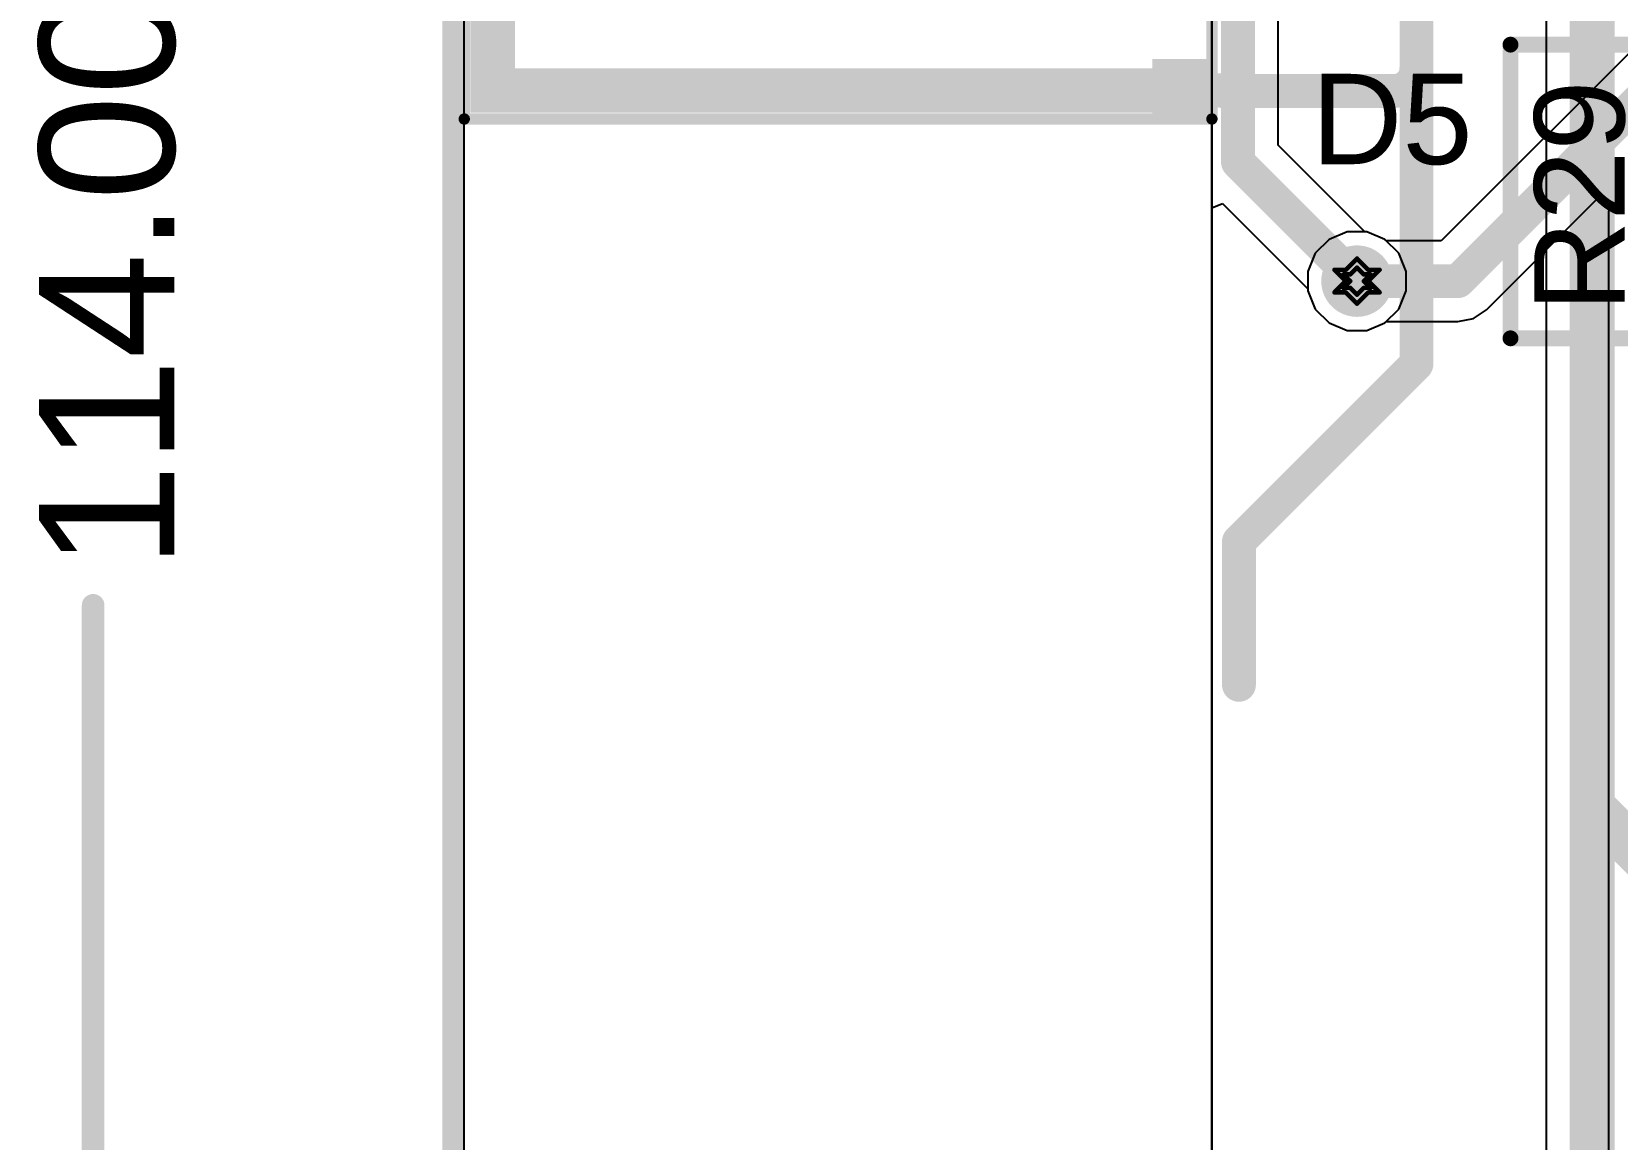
# Model space of a CAD drawing. Header units: inches. Extents: x -18 to 237, y -41 to 211.
# Drawn here: x -8.29 to 9.55, y 39.34 to 51.8 of the extents above; entities that cross this region are included whole.
import ezdxf

# ---------------------------------------------------------------- set-up
doc = ezdxf.new("R2010")
doc.units = ezdxf.units.IN
for name, color, linetype in [('Board Outline', 216, 'Continuous'), ('Bottom Layer', 5, 'Continuous'), ('Bottom Solder', 6, 'Continuous'), ('Dimensions', 6, 'Continuous'), ('Drill Drawing', 1, 'Continuous'), ('Top Layer', 1, 'Continuous'), ('Top Overlay', 2, 'Continuous'), ('Top Paste', 8, 'Continuous'), ('Top Solder', 216, 'Continuous'), ('Via Holes', 16, 'Continuous')]:
    doc.layers.add(name, color=color, linetype=linetype)
doc.styles.add('Arial', font='', dxfattribs={"height": 0.2})
doc.styles.get('Arial').set_extended_font_data('Arial')

# ---------------------------------------------------------------- blocks, each defined once
blk = doc.blocks.new('ANT__163')
at = {"layer": 'Top Layer'}
for points in [[(-4.93, -2.86), (-4.43, -2.86), (-4.43, 4.94), (-4.93, 4.94)], [(-4.928, 4.941), (-4.928, 4.441), (-0.928, 4.441), (-0.928, 4.941)], [(-3.45, -2.86), (-2.95, -2.86), (-2.95, 4.94), (-3.45, 4.94)], [(-1.428, 0.941), (-0.928, 0.941), (-0.928, 4.941), (-1.428, 4.941)], [(0.57, 4.941), (0.57, 4.441), (3.07, 4.441), (3.07, 4.941)], [(1.072, 4.941), (0.572, 4.941), (0.572, 0.941), (1.072, 0.941)], [(2.572, 0.941), (3.072, 0.941), (3.072, 4.941), (2.572, 4.941)], [(4.571, 4.941), (4.571, 4.441), (7.071, 4.441), (7.071, 4.941)], [(5.072, 4.941), (4.572, 4.941), (4.572, 0.941), (5.072, 0.941)], [(6.572, 0.941), (7.072, 0.941), (7.072, 4.941), (6.572, 4.941)], [(1.071, 0.941), (1.071, 1.441), (-1.429, 1.441), (-1.429, 0.941)], [(5.072, 0.942), (5.072, 1.442), (2.572, 1.442), (2.572, 0.942)], [(-4.928, -2.829), (-4.428, -2.829), (-4.428, -3.329), (-4.928, -3.329)], [(-3.45, -2.83), (-2.95, -2.83), (-2.95, -3.33), (-3.45, -3.33)]]:
    blk.add_hatch(color=1, dxfattribs=at).paths.add_polyline_path(points)
at = {"layer": 'Top Paste'}
for points in [[(-4.928, -2.829), (-4.428, -2.829), (-4.428, -3.329), (-4.928, -3.329)], [(-3.45, -2.83), (-2.95, -2.83), (-2.95, -3.33), (-3.45, -3.33)]]:
    blk.add_hatch(color=8, dxfattribs=at).paths.add_polyline_path(points)
at = {"layer": 'Top Solder'}
for points in [[(-5.03, -2.728), (-4.327, -2.728), (-4.327, -3.431), (-5.03, -3.431)], [(-3.552, -2.728), (-2.848, -2.728), (-2.848, -3.432), (-3.552, -3.432)]]:
    blk.add_hatch(color=216, dxfattribs=at).paths.add_polyline_path(points)
at = {"layer": 'Top Overlay'}
for points in [[(-5, 5.01, 0.127, 0.127, 0), (7.14, 5.01, 0.127, 0.127, 0)], [(-5, 5.01, 0.127, 0.127, 0), (-5, -3.4, 0.127, 0.127, 0)], [(7.14, 5.01, 0.127, 0.127, 0), (7.14, 0.87, 0.127, 0.127, 0)], [(-2.87, 0.87, 0.127, 0.127, 0), (-2.87, -3.4, 0.127, 0.127, 0)], [(-2.87, 0.87, 0.127, 0.127, 0), (7.14, 0.87, 0.127, 0.127, 0)], [(-5, -3.4, 0.127, 0.127, 0), (-2.88, -3.4, 0.127, 0.127, 0)]]:
    blk.add_lwpolyline(points, format="xyseb", dxfattribs=at)
for points in [[(-5.032, 5.01, 0.0635, 0.0635, 1), (-4.968, 5.01, 0.0635, 0.0635, 1)], [(-5.032, 5.01, 0.0635, 0.0635, 1), (-4.968, 5.01, 0.0635, 0.0635, 1)], [(7.108, 5.01, 0.0635, 0.0635, 1), (7.172, 5.01, 0.0635, 0.0635, 1)], [(7.108, 5.01, 0.0635, 0.0635, 1), (7.172, 5.01, 0.0635, 0.0635, 1)], [(-2.902, 0.87, 0.0635, 0.0635, 1), (-2.838, 0.87, 0.0635, 0.0635, 1)], [(-2.902, 0.87, 0.0635, 0.0635, 1), (-2.838, 0.87, 0.0635, 0.0635, 1)], [(7.108, 0.87, 0.0635, 0.0635, 1), (7.172, 0.87, 0.0635, 0.0635, 1)], [(7.108, 0.87, 0.0635, 0.0635, 1), (7.172, 0.87, 0.0635, 0.0635, 1)], [(-5.032, -3.4, 0.0635, 0.0635, 1), (-4.968, -3.4, 0.0635, 0.0635, 1)], [(-5.032, -3.4, 0.0635, 0.0635, 1), (-4.968, -3.4, 0.0635, 0.0635, 1)], [(-2.912, -3.4, 0.0635, 0.0635, 1), (-2.848, -3.4, 0.0635, 0.0635, 1)], [(-2.902, -3.4, 0.0635, 0.0635, 1), (-2.838, -3.4, 0.0635, 0.0635, 1)]]:
    blk.add_lwpolyline(points, format="xyseb", close=True, dxfattribs=at)

msp = doc.modelspace()

# ---------------------------------------------------------------- hatches: boundary and pattern name
at = {"layer": 'Bottom Layer'}
h = msp.add_hatch(color=5, dxfattribs=at)
edge = h.paths.add_edge_path()
edge.add_arc((6.622, 48.992), 0.3, 0, 360)
at = {"layer": 'Bottom Solder'}
h = msp.add_hatch(color=6, dxfattribs=at)
edge = h.paths.add_edge_path()
edge.add_arc((6.622, 48.992), 0.402, 0, 360)
at = {"layer": 'Top Layer'}
h = msp.add_hatch(color=1, dxfattribs=at)
edge = h.paths.add_edge_path()
edge.add_arc((6.622, 48.992), 0.3, 0, 360)
at = {"layer": 'Top Solder'}
h = msp.add_hatch(color=216, dxfattribs=at)
edge = h.paths.add_edge_path()
edge.add_arc((6.622, 48.992), 0.402, 0, 360)
at = {"layer": 'Via Holes'}
h = msp.add_hatch(color=7, dxfattribs=at)
edge = h.paths.add_edge_path()
edge.add_arc((6.622, 48.992), 0.15, 0, 360)

# ---------------------------------------------------------------- linework, layer by layer
at = {"layer": 'Board Outline'}
msp.add_lwpolyline([(-3.538, 110.524, 0.254, 0.254, 0), (-3.538, -3.476, 0.254, 0.254, 0)], format="xyseb", dxfattribs=at)
at = {"layer": 'Bottom Layer'}
for p, q in [((-3.42, 35.815), (-3.42, 77.955)), ((4.99, 77.955), (4.99, 35.815)), ((5.736, 50.519), (5.736, 53.031)), ((8.75, 52.21), (8.75, 43.082)), ((6.709, 49.546), (5.736, 50.519)), ((4.99, 49.817), (5.108, 49.866)), ((4.99, 35.815), (4.99, 49.817)), ((5.108, 49.866), (6.068, 48.905)), ((6.732, 49.546), (6.709, 49.546)), ((6.936, 49.461), (6.732, 49.546)), ((7.092, 49.306), (6.936, 49.461)), ((7.176, 49.102), (7.092, 49.306)), ((7.176, 48.882), (7.176, 49.102)), ((6.068, 48.905), (6.068, 48.882)), ((6.068, 48.882), (6.153, 48.678)), ((7.092, 48.678), (7.176, 48.882)), ((6.153, 48.678), (6.308, 48.522)), ((6.308, 48.522), (6.512, 48.438)), ((6.732, 48.438), (6.936, 48.522)), ((6.936, 48.522), (7.092, 48.678)), ((6.512, 48.438), (6.732, 48.438)), ((8.75, 43.082), (8.75, 37.874))]:
    msp.add_line(p, q, dxfattribs=at)
for points in [[(5.283, 50.331, 0.381, 0.381, 0), (5.283, 56.058, 0.381, 0.381, 0)], [(7.291, 48.06, 0.381, 0.381, 0), (7.291, 52.374, 0.381, 0.381, 0)], [(9.268, 43.082, 0.508, 0.508, 0), (9.268, 52.21, 0.508, 0.508, 0)], [(5.283, 50.331, 0.381, 0.381, 0), (6.605, 49.009, 0.381, 0.381, 0)], [(6.605, 49.009, 0.508, 0.508, 0), (6.622, 48.992, 0.508, 0.508, 0)], [(5.294, 46.064, 0.381, 0.381, 0), (7.291, 48.06, 0.381, 0.381, 0)], [(5.294, 44.453, 0.381, 0.381, 0), (5.294, 46.064, 0.381, 0.381, 0)], [(9.268, 43.082, 0.508, 0.508, 0), (11.024, 41.326, 0.508, 0.508, 0)], [(9.268, 37.874, 0.508, 0.508, 0), (9.268, 43.082, 0.508, 0.508, 0)]]:
    msp.add_lwpolyline(points, format="xyseb", dxfattribs=at)
for points in [[(5.188, 50.331, 0.191, 0.191, 1), (5.378, 50.331, 0.191, 0.191, 1)], [(5.188, 50.331, 0.191, 0.191, 1), (5.378, 50.331, 0.191, 0.191, 1)], [(6.478, 49.009, 0.254, 0.254, 1), (6.732, 49.009, 0.254, 0.254, 1)], [(6.495, 48.992, 0.254, 0.254, 1), (6.749, 48.992, 0.254, 0.254, 1)], [(6.509, 49.009, 0.191, 0.191, 1), (6.7, 49.009, 0.191, 0.191, 1)], [(7.195, 48.06, 0.191, 0.191, 1), (7.386, 48.06, 0.191, 0.191, 1)], [(7.195, 48.06, 0.191, 0.191, 1), (7.386, 48.06, 0.191, 0.191, 1)], [(5.199, 46.064, 0.191, 0.191, 1), (5.389, 46.064, 0.191, 0.191, 1)], [(5.199, 46.064, 0.191, 0.191, 1), (5.389, 46.064, 0.191, 0.191, 1)], [(5.199, 44.453, 0.191, 0.191, 1), (5.389, 44.453, 0.191, 0.191, 1)], [(9.141, 43.082, 0.254, 0.254, 1), (9.395, 43.082, 0.254, 0.254, 1)], [(9.141, 43.082, 0.254, 0.254, 1), (9.395, 43.082, 0.254, 0.254, 1)], [(9.141, 43.082, 0.254, 0.254, 1), (9.395, 43.082, 0.254, 0.254, 1)]]:
    msp.add_lwpolyline(points, format="xyseb", close=True, dxfattribs=at)
at = {"layer": 'Dimensions'}
msp.add_lwpolyline([(-7.595, -3.476, 0.254, 0.254, 0), (-7.595, 45.347, 0.254, 0.254, 0)], format="xyseb", dxfattribs=at)
msp.add_lwpolyline([(-7.658, 45.347, 0.127, 0.127, 1), (-7.531, 45.347, 0.127, 0.127, 1)], format="xyseb", close=True, dxfattribs=at)
at = {"layer": 'Drill Drawing'}
for points in [[(6.495, 49.119, 0.0508, 0.0508, 0), (6.622, 49.246, 0.0508, 0.0508, 0)], [(6.622, 49.246, 0.0508, 0.0508, 0), (6.749, 49.119, 0.0508, 0.0508, 0)], [(6.368, 49.119, 0.0508, 0.0508, 0), (6.495, 48.992, 0.0508, 0.0508, 0)], [(6.368, 49.119, 0.0508, 0.0508, 0), (6.495, 49.119, 0.0508, 0.0508, 0)], [(6.47, 49.068, 0.0508, 0.0508, 0), (6.546, 48.992, 0.0508, 0.0508, 0)], [(6.47, 49.068, 0.0508, 0.0508, 0), (6.546, 49.068, 0.0508, 0.0508, 0)], [(6.546, 49.068, 0.0508, 0.0508, 0), (6.622, 49.144, 0.0508, 0.0508, 0)], [(6.622, 49.144, 0.0508, 0.0508, 0), (6.698, 49.068, 0.0508, 0.0508, 0)], [(6.698, 49.068, 0.0508, 0.0508, 0), (6.775, 49.068, 0.0508, 0.0508, 0)], [(6.698, 48.992, 0.0508, 0.0508, 0), (6.775, 49.068, 0.0508, 0.0508, 0)], [(6.749, 49.119, 0.0508, 0.0508, 0), (6.876, 49.119, 0.0508, 0.0508, 0)], [(6.749, 48.992, 0.0508, 0.0508, 0), (6.876, 49.119, 0.0508, 0.0508, 0)], [(6.368, 48.865, 0.0508, 0.0508, 0), (6.495, 48.992, 0.0508, 0.0508, 0)], [(6.368, 48.865, 0.0508, 0.0508, 0), (6.495, 48.865, 0.0508, 0.0508, 0)], [(6.47, 48.916, 0.0508, 0.0508, 0), (6.546, 48.992, 0.0508, 0.0508, 0)], [(6.47, 48.916, 0.0508, 0.0508, 0), (6.546, 48.916, 0.0508, 0.0508, 0)], [(6.495, 48.865, 0.0508, 0.0508, 0), (6.622, 48.738, 0.0508, 0.0508, 0)], [(6.546, 48.916, 0.0508, 0.0508, 0), (6.622, 48.839, 0.0508, 0.0508, 0)], [(6.622, 48.839, 0.0508, 0.0508, 0), (6.698, 48.916, 0.0508, 0.0508, 0)], [(6.622, 48.738, 0.0508, 0.0508, 0), (6.749, 48.865, 0.0508, 0.0508, 0)], [(6.698, 48.992, 0.0508, 0.0508, 0), (6.775, 48.916, 0.0508, 0.0508, 0)], [(6.698, 48.916, 0.0508, 0.0508, 0), (6.775, 48.916, 0.0508, 0.0508, 0)], [(6.749, 48.992, 0.0508, 0.0508, 0), (6.876, 48.865, 0.0508, 0.0508, 0)], [(6.749, 48.865, 0.0508, 0.0508, 0), (6.876, 48.865, 0.0508, 0.0508, 0)]]:
    msp.add_lwpolyline(points, format="xyseb", dxfattribs=at)
for points in [[(6.61, 49.246, 0.0254, 0.0254, 1), (6.635, 49.246, 0.0254, 0.0254, 1)], [(6.61, 49.246, 0.0254, 0.0254, 1), (6.635, 49.246, 0.0254, 0.0254, 1)], [(6.356, 49.119, 0.0254, 0.0254, 1), (6.381, 49.119, 0.0254, 0.0254, 1)], [(6.356, 49.119, 0.0254, 0.0254, 1), (6.381, 49.119, 0.0254, 0.0254, 1)], [(6.457, 49.068, 0.0254, 0.0254, 1), (6.483, 49.068, 0.0254, 0.0254, 1)], [(6.457, 49.068, 0.0254, 0.0254, 1), (6.483, 49.068, 0.0254, 0.0254, 1)], [(6.483, 49.119, 0.0254, 0.0254, 1), (6.508, 49.119, 0.0254, 0.0254, 1)], [(6.483, 49.119, 0.0254, 0.0254, 1), (6.508, 49.119, 0.0254, 0.0254, 1)], [(6.533, 49.068, 0.0254, 0.0254, 1), (6.559, 49.068, 0.0254, 0.0254, 1)], [(6.533, 49.068, 0.0254, 0.0254, 1), (6.559, 49.068, 0.0254, 0.0254, 1)], [(6.61, 49.144, 0.0254, 0.0254, 1), (6.635, 49.144, 0.0254, 0.0254, 1)], [(6.61, 49.144, 0.0254, 0.0254, 1), (6.635, 49.144, 0.0254, 0.0254, 1)], [(6.686, 49.068, 0.0254, 0.0254, 1), (6.711, 49.068, 0.0254, 0.0254, 1)], [(6.686, 49.068, 0.0254, 0.0254, 1), (6.711, 49.068, 0.0254, 0.0254, 1)], [(6.737, 49.119, 0.0254, 0.0254, 1), (6.762, 49.119, 0.0254, 0.0254, 1)], [(6.737, 49.119, 0.0254, 0.0254, 1), (6.762, 49.119, 0.0254, 0.0254, 1)], [(6.762, 49.068, 0.0254, 0.0254, 1), (6.787, 49.068, 0.0254, 0.0254, 1)], [(6.762, 49.068, 0.0254, 0.0254, 1), (6.787, 49.068, 0.0254, 0.0254, 1)], [(6.864, 49.119, 0.0254, 0.0254, 1), (6.889, 49.119, 0.0254, 0.0254, 1)], [(6.864, 49.119, 0.0254, 0.0254, 1), (6.889, 49.119, 0.0254, 0.0254, 1)], [(6.356, 48.865, 0.0254, 0.0254, 1), (6.381, 48.865, 0.0254, 0.0254, 1)], [(6.356, 48.865, 0.0254, 0.0254, 1), (6.381, 48.865, 0.0254, 0.0254, 1)], [(6.457, 48.916, 0.0254, 0.0254, 1), (6.483, 48.916, 0.0254, 0.0254, 1)], [(6.457, 48.916, 0.0254, 0.0254, 1), (6.483, 48.916, 0.0254, 0.0254, 1)], [(6.483, 48.992, 0.0254, 0.0254, 1), (6.508, 48.992, 0.0254, 0.0254, 1)], [(6.483, 48.992, 0.0254, 0.0254, 1), (6.508, 48.992, 0.0254, 0.0254, 1)], [(6.483, 48.865, 0.0254, 0.0254, 1), (6.508, 48.865, 0.0254, 0.0254, 1)], [(6.483, 48.865, 0.0254, 0.0254, 1), (6.508, 48.865, 0.0254, 0.0254, 1)], [(6.533, 48.992, 0.0254, 0.0254, 1), (6.559, 48.992, 0.0254, 0.0254, 1)], [(6.533, 48.992, 0.0254, 0.0254, 1), (6.559, 48.992, 0.0254, 0.0254, 1)], [(6.533, 48.916, 0.0254, 0.0254, 1), (6.559, 48.916, 0.0254, 0.0254, 1)], [(6.533, 48.916, 0.0254, 0.0254, 1), (6.559, 48.916, 0.0254, 0.0254, 1)], [(6.686, 48.992, 0.0254, 0.0254, 1), (6.711, 48.992, 0.0254, 0.0254, 1)], [(6.686, 48.992, 0.0254, 0.0254, 1), (6.711, 48.992, 0.0254, 0.0254, 1)], [(6.686, 48.916, 0.0254, 0.0254, 1), (6.711, 48.916, 0.0254, 0.0254, 1)], [(6.686, 48.916, 0.0254, 0.0254, 1), (6.711, 48.916, 0.0254, 0.0254, 1)], [(6.737, 48.992, 0.0254, 0.0254, 1), (6.762, 48.992, 0.0254, 0.0254, 1)], [(6.737, 48.992, 0.0254, 0.0254, 1), (6.762, 48.992, 0.0254, 0.0254, 1)], [(6.737, 48.865, 0.0254, 0.0254, 1), (6.762, 48.865, 0.0254, 0.0254, 1)], [(6.737, 48.865, 0.0254, 0.0254, 1), (6.762, 48.865, 0.0254, 0.0254, 1)], [(6.762, 48.916, 0.0254, 0.0254, 1), (6.787, 48.916, 0.0254, 0.0254, 1)], [(6.762, 48.916, 0.0254, 0.0254, 1), (6.787, 48.916, 0.0254, 0.0254, 1)], [(6.864, 48.865, 0.0254, 0.0254, 1), (6.889, 48.865, 0.0254, 0.0254, 1)], [(6.864, 48.865, 0.0254, 0.0254, 1), (6.889, 48.865, 0.0254, 0.0254, 1)], [(6.61, 48.839, 0.0254, 0.0254, 1), (6.635, 48.839, 0.0254, 0.0254, 1)], [(6.61, 48.839, 0.0254, 0.0254, 1), (6.635, 48.839, 0.0254, 0.0254, 1)], [(6.61, 48.738, 0.0254, 0.0254, 1), (6.635, 48.738, 0.0254, 0.0254, 1)], [(6.61, 48.738, 0.0254, 0.0254, 1), (6.635, 48.738, 0.0254, 0.0254, 1)]]:
    msp.add_lwpolyline(points, format="xyseb", close=True, dxfattribs=at)
at = {"layer": 'Top Layer'}
for p, q in [((-3.42, 35.815), (-3.42, 77.955)), ((4.99, 77.955), (4.99, 35.815)), ((4.99, 35.815), (4.99, 52.075)), ((10.019, 51.894), (7.57, 49.445)), ((8.078, 48.671), (9.364, 49.957)), ((9.364, 49.957), (9.474, 49.887)), ((9.474, 49.887), (9.451, 49.771)), ((9.451, 49.771), (9.451, 34.744)), ((6.308, 49.461), (6.153, 49.306)), ((6.512, 49.546), (6.308, 49.461)), ((6.732, 49.546), (6.512, 49.546)), ((6.936, 49.461), (6.732, 49.546)), ((6.952, 49.445), (6.936, 49.461)), ((7.57, 49.445), (6.952, 49.445)), ((6.153, 49.306), (6.068, 49.102)), ((6.068, 49.102), (6.068, 48.882)), ((6.068, 48.882), (6.153, 48.678)), ((6.153, 48.678), (6.308, 48.522)), ((6.308, 48.522), (6.512, 48.438)), ((6.732, 48.438), (6.936, 48.522)), ((6.936, 48.522), (6.952, 48.539)), ((6.952, 48.539), (7.758, 48.539)), ((7.758, 48.539), (7.931, 48.573)), ((7.931, 48.573), (8.078, 48.671)), ((6.512, 48.438), (6.732, 48.438))]:
    msp.add_line(p, q, dxfattribs=at)
for points in [[(7.291, 51.384, 0.381, 0.381, 0), (7.291, 52.374, 0.381, 0.381, 0)], [(7.758, 48.992, 0.381, 0.381, 0), (10.57, 51.804, 0.381, 0.381, 0)], [(7.291, 51.384, 0.381, 0.381, -0.414214), (7.036, 51.13, 0.381, 0.381, 0)], [(4.669, 51.137, 0.381, 0.381, 0), (5.105, 51.137, 0.381, 0.381, 0)], [(5.105, 51.13, 0.381, 0.381, 0), (5.105, 51.137, 0.381, 0.381, 0)], [(5.105, 51.13, 0.381, 0.381, 0), (7.036, 51.13, 0.381, 0.381, 0)], [(6.622, 48.992, 0.381, 0.381, 0), (7.758, 48.992, 0.381, 0.381, 0)]]:
    msp.add_lwpolyline(points, format="xyseb", dxfattribs=at)
for points in [[(7.195, 51.384, 0.191, 0.191, 1), (7.386, 51.384, 0.191, 0.191, 1)], [(7.195, 51.384, 0.191, 0.191, 1), (7.386, 51.384, 0.191, 0.191, 1)], [(4.574, 51.137, 0.191, 0.191, 1), (4.765, 51.137, 0.191, 0.191, 1)], [(5.01, 51.137, 0.191, 0.191, 1), (5.201, 51.137, 0.191, 0.191, 1)], [(5.01, 51.137, 0.191, 0.191, 1), (5.201, 51.137, 0.191, 0.191, 1)], [(5.01, 51.13, 0.191, 0.191, 1), (5.201, 51.13, 0.191, 0.191, 1)], [(5.01, 51.13, 0.191, 0.191, 1), (5.201, 51.13, 0.191, 0.191, 1)], [(6.941, 51.13, 0.191, 0.191, 1), (7.131, 51.13, 0.191, 0.191, 1)], [(6.941, 51.13, 0.191, 0.191, 1), (7.131, 51.13, 0.191, 0.191, 1)], [(6.527, 48.992, 0.191, 0.191, 1), (6.717, 48.992, 0.191, 0.191, 1)], [(7.663, 48.992, 0.191, 0.191, 1), (7.853, 48.992, 0.191, 0.191, 1)], [(7.663, 48.992, 0.191, 0.191, 1), (7.853, 48.992, 0.191, 0.191, 1)]]:
    msp.add_lwpolyline(points, format="xyseb", close=True, dxfattribs=at)
at = {"layer": 'Top Overlay'}
for points in [[(8.348, 48.349, 0.178, 0.178, 0), (8.348, 51.651, 0.178, 0.178, 0)], [(8.348, 51.651, 0.178, 0.178, 0), (11.308, 51.651, 0.178, 0.178, 0)], [(8.348, 48.349, 0.178, 0.178, 0), (11.308, 48.349, 0.178, 0.178, 0)]]:
    msp.add_lwpolyline(points, format="xyseb", dxfattribs=at)
for points in [[(8.304, 51.651, 0.0889, 0.0889, 1), (8.393, 51.651, 0.0889, 0.0889, 1)], [(8.304, 51.651, 0.0889, 0.0889, 1), (8.393, 51.651, 0.0889, 0.0889, 1)], [(8.304, 48.349, 0.0889, 0.0889, 1), (8.393, 48.349, 0.0889, 0.0889, 1)], [(8.304, 48.349, 0.0889, 0.0889, 1), (8.393, 48.349, 0.0889, 0.0889, 1)]]:
    msp.add_lwpolyline(points, format="xyseb", close=True, dxfattribs=at)

# ---------------------------------------------------------------- block references
at = {"rotation": 90}
msp.add_blockref('ANT__163', (1.59, 55.815), dxfattribs=at)

# ---------------------------------------------------------------- texts
at = {"layer": 'Dimensions', "style": 'Arial'}
msp.add_text('114.00 (mm)', height=1.524, rotation=90, dxfattribs=at).set_placement((-6.68, 45.754))
at = {"layer": 'Top Overlay', "style": 'Arial'}
msp.add_text('D5', height=1.016, dxfattribs=at).set_placement((6.108, 50.307))
msp.add_text('R29', height=1.016, rotation=90, dxfattribs=at).set_placement((9.631, 48.645))

doc.saveas('drawing.dxf')
